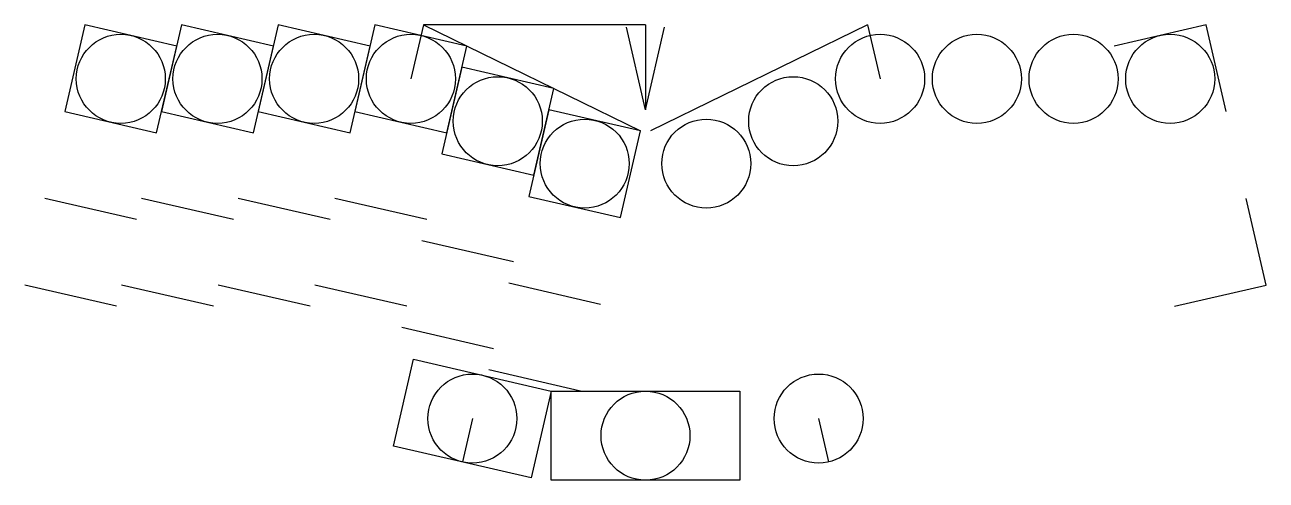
# Model space of a CAD drawing. Header units: millimetres. Extents: x -119 to 119, y -87 to 0.
import ezdxf

# ---------------------------------------------------------------- set-up
doc = ezdxf.new("R2010")
doc.units = ezdxf.units.MM
doc.layers.get('0').update_dxf_attribs({"linetype": 'CONTINUOUS'})

msp = doc.modelspace()

# ---------------------------------------------------------------- linework, layer by layer
for p, q in [((0, 0), (-42.44, 0)), ((0, 0), (0, -16.2)), ((-42.44, 0), (-44.82, -10.31)), ((-42.44, 0), (-0.93, -20.25)), ((0, -16.2), (-3.64, -0.42)), ((0, -16.2), (3.64, -0.42)), ((42.44, 0), (0.93, -20.25)), ((42.44, 0), (44.82, -10.31)), ((107.1, 0), (89.56, -4.05)), ((110.93, -16.56), (107.1, 0)), ((-97.21, -37.18), (-114.75, -33.13)), ((-78.74, -37.18), (-96.28, -33.13)), ((-60.26, -37.18), (-77.8, -33.13)), ((-41.79, -37.18), (-59.33, -33.13)), ((118.57, -49.69), (114.75, -33.13)), ((-25.19, -45.28), (-42.73, -41.23)), ((-101.04, -53.74), (-118.57, -49.69)), ((-82.56, -53.74), (-100.1, -49.69)), ((-64.09, -53.74), (-81.63, -49.69)), ((-45.62, -53.74), (-63.15, -49.69)), ((-8.58, -53.37), (-26.12, -49.33)), ((101.04, -53.74), (118.57, -49.69)), ((-29.01, -61.84), (-46.55, -57.79)), ((-48.13, -80.43), (-44.31, -63.86)), ((-44.31, -63.86), (-18, -69.94)), ((-12.41, -69.94), (-29.95, -65.89)), ((-18, -69.94), (-21.82, -86.5)), ((-18, -69.94), (18, -69.94)), ((-18, -86.94), (-18, -69.94)), ((18, -69.94), (18, -86.94)), ((-33.07, -75.18), (-34.98, -83.47)), ((33.07, -75.18), (34.98, -83.47)), ((-21.82, -86.5), (-48.13, -80.43)), ((18, -86.94), (-18, -86.94))]:
    msp.add_line(p, q)
for points in [[(-110.93, -16.56), (-93.39, -20.61), (-89.56, -4.05), (-107.1, 0)], [(-92.45, -16.56), (-74.91, -20.61), (-71.09, -4.05), (-88.63, 0)], [(-73.98, -16.56), (-56.44, -20.61), (-52.62, -4.05), (-70.15, 0)], [(-34.14, -4.05), (-51.68, 0), (-55.51, -16.56), (-37.97, -20.61)], [(-38.9, -24.66), (-21.36, -28.71), (-17.54, -12.15), (-35.08, -8.1)], [(-22.3, -32.76), (-4.76, -36.81), (-0.93, -20.25), (-18.47, -16.2)]]:
    msp.add_lwpolyline(points, close=True)
for centre in [(-100.24, -10.31), (-81.77, -10.31), (-63.3, -10.31), (-44.82, -10.31), (44.82, -10.31), (63.3, -10.31), (81.77, -10.31), (100.24, -10.31), (-28.22, -18.4), (28.22, -18.4), (-11.62, -26.5), (11.62, -26.5), (-33.07, -75.18), (33.07, -75.18), (0, -78.44)]:
    msp.add_circle(centre, 8.5)

doc.saveas('drawing.dxf')
